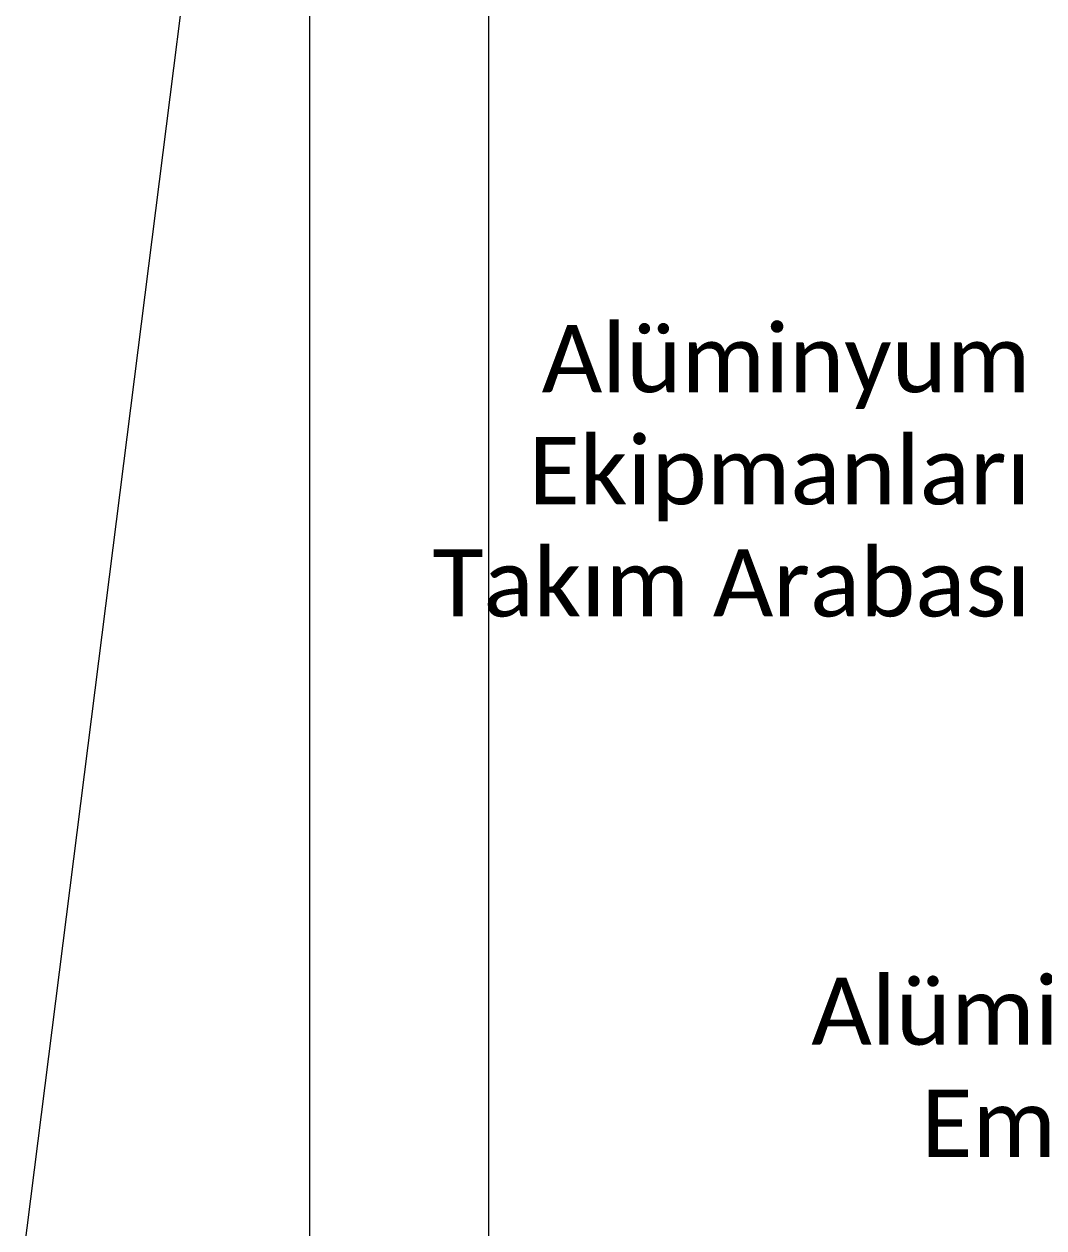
# Model space of a CAD drawing. Header units: metres. Extents: x -19121 to 152404, y -12107 to 29421.
# Drawn here: x 796.3 to 1023.8, y 3582 to 3850.5 of the extents above; entities that cross this region are included whole.
import ezdxf

# ---------------------------------------------------------------- set-up
doc = ezdxf.new("R2010")
doc.units = ezdxf.units.M
doc.header["$LTSCALE"] = 50
doc.header["$MEASUREMENT"] = 0
doc.layers.get('0').update_dxf_attribs({"color": 9, "lineweight": 5})
doc.layers.add('01', color=9, linetype='Continuous', lineweight=5)
doc.layers.add('06D', color=9, linetype='Continuous', lineweight=5)
doc.styles.add('MuuM_TEXT-STANDART', font='ARIALN.TTF')

# ---------------------------------------------------------------- blocks, each defined once
blk = doc.blocks.new('2.bod.sitatik')
at = {"layer": '01'}
blk.add_lwpolyline([(860, -6150), (900, -6150), (900, -6150), (900, -6150), (900, -5400), (1170, -5400), (1170, -5950), (1170, -5950), (1170, -5950), (1210, -5950), (1210, -5350), (900, -5350), (900, -4630), (860, -4630)], close=True, dxfattribs=at)
blk = doc.blocks.new('2.bod.Mimari')
at = {"layer": '06D'}
blk.add_lwpolyline([(657.5, -6150), (860, -4550), (860, -4550), (940, -4550), (940, -3830), (860, -3830, 0.323914), (40, -4550), (241.23, -6150)], format="xyb", dxfattribs=at)
at = {"char_height": 15, "width": 676.0027, "attachment_point": 3, "style": 'MuuM_TEXT-STANDART'}
for s, insert in [('{\\fCalibri|b0|i0|c162|p34;Alüminyum\\PEkipmanları\\PTak\\fCalibri|b0|i0|c238|p34;ı\\fCalibri|b0|i0|c162|p34;m Arabas\\fCalibri|b0|i0|c238|p34;ı}', (1020.8, -4846.59)), ('\\A1;{\\fCalibri|b1|i0|c162|p34;Karcher\\fCalibri|b0|i0|c162|p34; \\PAlüminyum Toz\\PEmici Santral }', (1119.17, -4967.11))]:
    blk.add_mtext(s, dxfattribs=dict(at, insert=insert))

msp = doc.modelspace()

# ---------------------------------------------------------------- block references
for name in ['2.bod.sitatik', '2.bod.Mimari']:
    msp.add_blockref(name, (0, 8630))

doc.saveas('drawing.dxf')
